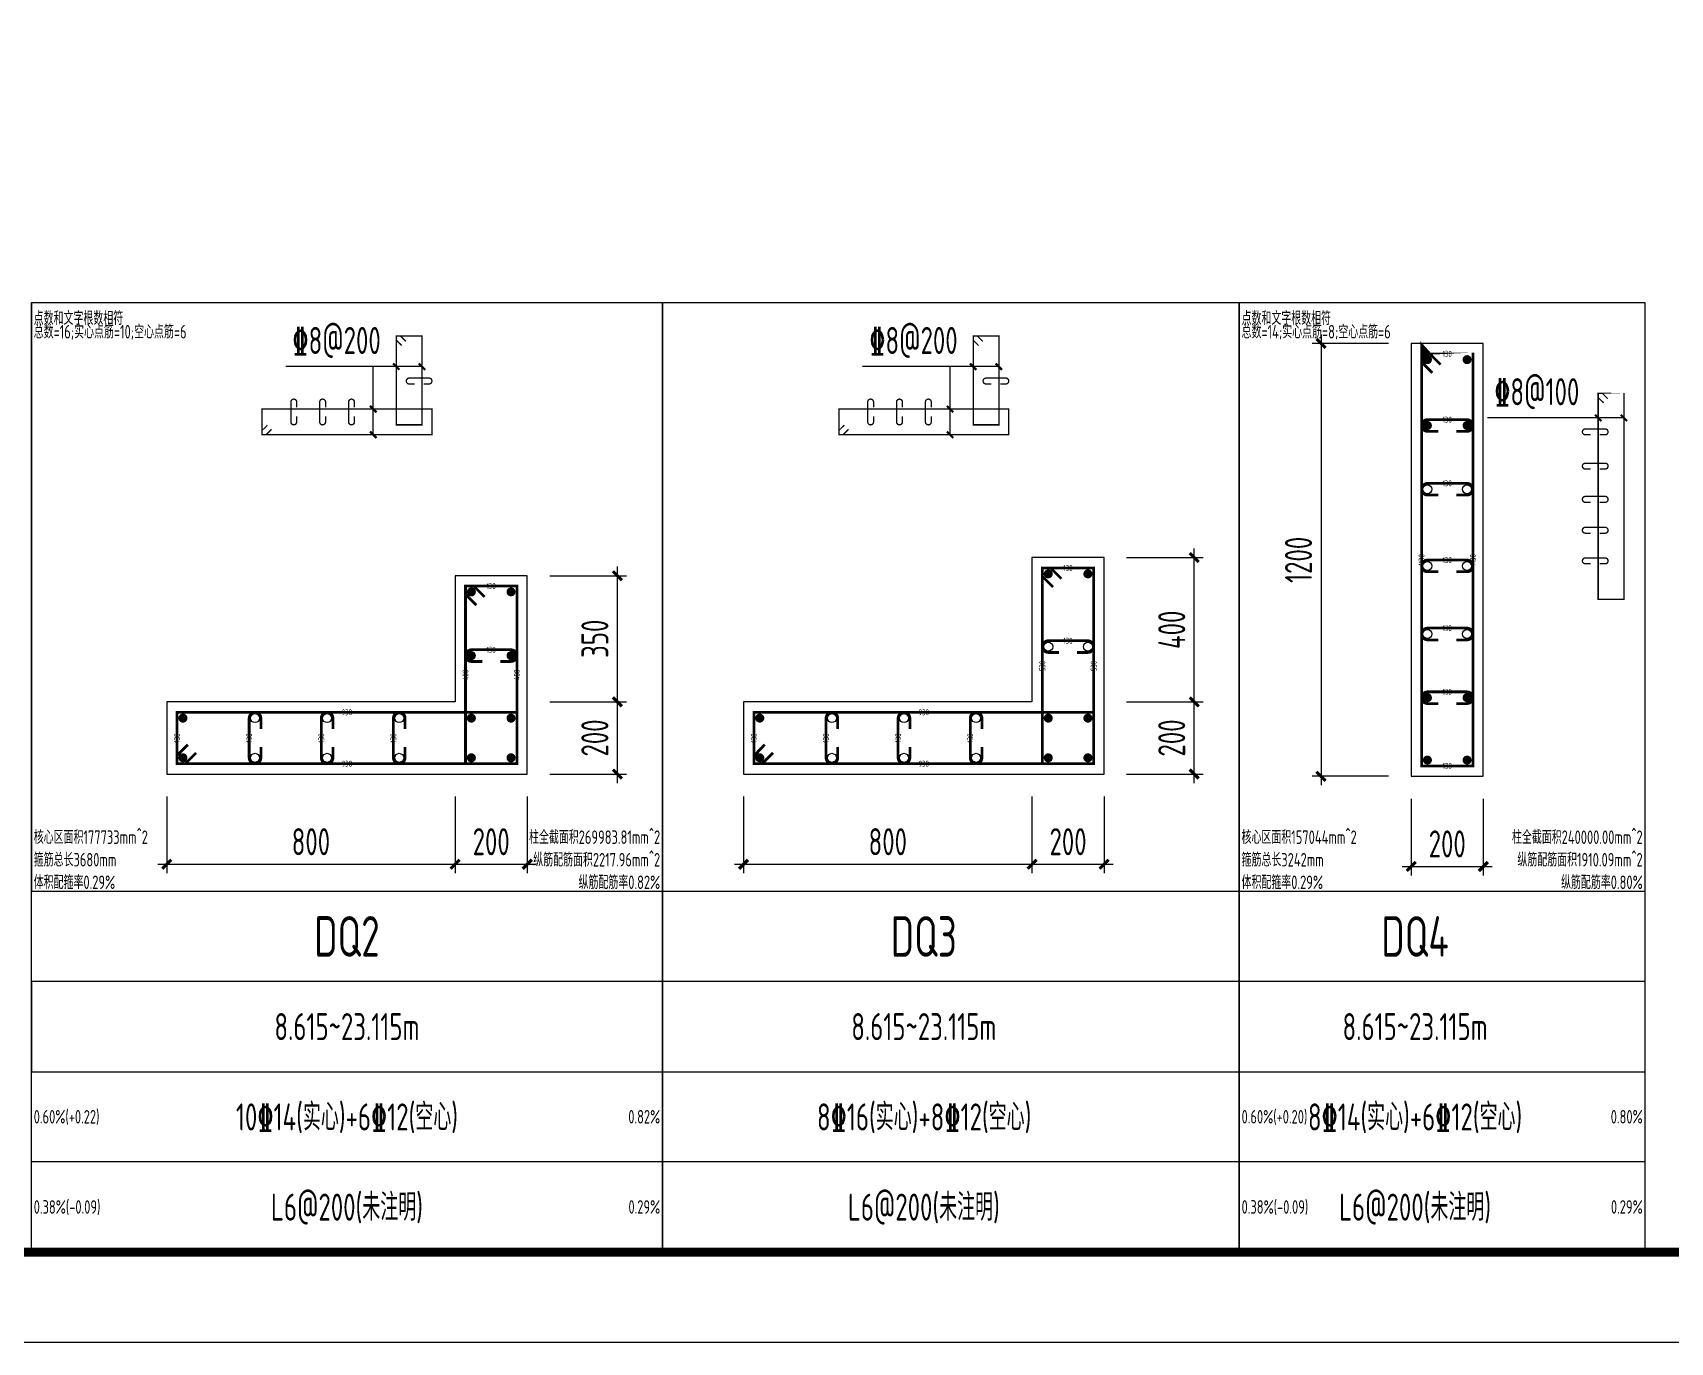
# Model space of a CAD drawing. Extents: x -1712635 to -854203, y -534641 to -21985.
# Drawn here: x -1319855 to -1301688, y -327517 to -312997 of the extents above; entities that cross this region are included whole.
import ezdxf
from ezdxf.enums import TextEntityAlignment as Align

# ---------------------------------------------------------------- set-up
doc = ezdxf.new("R2010")
doc.units = 0
doc.header["$LTSCALE"] = 1000
doc.layers.get('0').update_dxf_attribs({"linetype": 'CONTINUOUS'})
doc.layers.get('Defpoints').update_dxf_attribs({"linetype": 'CONTINUOUS'})
for name, color, linetype in [('-TK', 7, 'CONTINUOUS'), ('COLU_DE_DIM', 3, 'CONTINUOUS'), ('COLU_DE_TH', 7, 'CONTINUOUS'), ('LABEL', 1, 'CONTINUOUS'), ('LINK', 6, 'CONTINUOUS'), ('LINK-INDEX', 6, 'CONTINUOUS'), ('REIN', 6, 'CONTINUOUS'), ('TAB', 7, 'CONTINUOUS'), ('TAB_TEXT', 7, 'CONTINUOUS'), ('TEXT25', 2, 'CONTINUOUS')]:
    doc.layers.add(name, color=color, linetype=linetype)
doc.layers.add('箍筋长度', color=3, linetype='CONTINUOUS', plot=False)
doc.layers.add('配箍校核', color=34, linetype='CONTINUOUS', plot=False)
doc.styles.add('BW_Rein', font='Tssdeng.shx', dxfattribs={"width": 0.7, "bigfont": 'hztxt.shx'})
doc.styles.add('TSSD_DIMENSION', font='Tssdeng.shx', dxfattribs={"width": 0.7, "bigfont": 'tssdchn.shx'})
doc.styles.add('TSSD_REIN', font='tssdeng.shx', dxfattribs={"width": 0.7, "height": 300, "bigfont": 'tssdchn.shx'})
doc.dimstyles.new('TSSD_25_100', dxfattribs={"dimtxt": 300, "dimasz": 100, "dimexe": 100, "dimexo": 250, "dimgap": 100, "dimtad": 1, "dimdec": 0, "dimlfac": 0.25, "dimzin": 0, "dimdsep": 46, "dimtxsty": 'TSSD_DIMENSION', "dimblk": 'ARCHTICK', "dimcen": 0, "dimdle": 100, "dimclrt": 7, "dimadec": 0, "dimazin": 0, "dimtfac": 1, "dimtdec": 0, "dimtix": 1, "dimtmove": 2, "dimatfit": 3, "dimldrblk": 'ARCHTICK', "dimfxl": 0, "dimtolj": 1, "dimtzin": 0, "dimarcsym": 0})

# ---------------------------------------------------------------- blocks, each defined once
blk = doc.blocks.new('_ArchTick')
at = {"color": 0, "const_width": 0.35}
blk.add_lwpolyline([(-0.5, -0.5), (0.5, 0.5)], dxfattribs=at)
blk = doc.blocks.new('*D1921')
at = {"layer": 'COLU_DE_DIM', "color": 0, "lineweight": -2}
for p, q in [((-1318368.790614009, -321466.7170386285), (-1318368.790614009, -322316.7170386285)), ((-1315168.790609885, -321466.7170386285), (-1315168.790609885, -322316.7170386285)), ((-1318468.790614009, -322216.7170386285), (-1315068.790609885, -322216.7170386285))]:
    blk.add_line(p, q, dxfattribs=at)
at = {"layer": 'Defpoints', "color": 0}
for p in [(-1318368.790614009, -321216.7170386285), (-1315168.790609885, -321216.7170386285), (-1315168.790609885, -322216.7170386285)]:
    blk.add_point(p, dxfattribs=at)
at = {"layer": 'COLU_DE_DIM', "color": 0, "lineweight": -2, "xscale": 100, "yscale": 100, "zscale": 100, "rotation": 180}
blk.add_blockref('_ArchTick', (-1318368.790614009, -322216.7170386285), dxfattribs=at)
at = {"layer": 'COLU_DE_DIM', "color": 0, "lineweight": -2, "xscale": 100, "yscale": 100, "zscale": 100}
blk.add_blockref('_ArchTick', (-1315168.790609885, -322216.7170386285), dxfattribs=at)
at = {"layer": 'COLU_DE_DIM', "color": 7, "insert": (-1316768.790611947, -321966.7170386285), "char_height": 300, "attachment_point": 5, "style": 'TSSD_DIMENSION'}
blk.add_mtext('\\A1;800', dxfattribs=at)
blk = doc.blocks.new('*D1922')
at = {"layer": 'COLU_DE_DIM', "color": 0, "lineweight": -2}
for p, q in [((-1315168.790609885, -321466.7170386285), (-1315168.790609885, -322316.7170386285)), ((-1314368.790615247, -321466.7170386285), (-1314368.790615247, -322316.7170386285)), ((-1315268.790609885, -322216.7170386285), (-1314268.790615247, -322216.7170386285))]:
    blk.add_line(p, q, dxfattribs=at)
at = {"layer": 'Defpoints', "color": 0}
for p in [(-1315168.790609885, -321216.7170386285), (-1314368.790615247, -321216.7170386285), (-1314368.790615247, -322216.7170386285)]:
    blk.add_point(p, dxfattribs=at)
at = {"layer": 'COLU_DE_DIM', "color": 0, "lineweight": -2, "xscale": 100, "yscale": 100, "zscale": 100, "rotation": 180}
blk.add_blockref('_ArchTick', (-1315168.790609885, -322216.7170386285), dxfattribs=at)
at = {"layer": 'COLU_DE_DIM', "color": 0, "lineweight": -2, "xscale": 100, "yscale": 100, "zscale": 100}
blk.add_blockref('_ArchTick', (-1314368.790615247, -322216.7170386285), dxfattribs=at)
at = {"layer": 'COLU_DE_DIM', "color": 7, "insert": (-1314768.790612566, -321966.7170386285), "char_height": 300, "attachment_point": 5, "style": 'TSSD_DIMENSION'}
blk.add_mtext('\\A1;200', dxfattribs=at)
blk = doc.blocks.new('*D1923')
at = {"layer": 'COLU_DE_DIM', "color": 0, "lineweight": -2}
for p, q in [((-1314118.790615247, -320416.7170386285), (-1313268.790615247, -320416.7170386285)), ((-1313368.790615247, -321316.7170386285), (-1313368.790615247, -320316.7170386285)), ((-1314118.790615247, -321216.7170386285), (-1313268.790615247, -321216.7170386285))]:
    blk.add_line(p, q, dxfattribs=at)
at = {"layer": 'Defpoints', "color": 0}
for p in [(-1314368.790615247, -320416.7170386285), (-1313368.790615247, -320416.7170386285), (-1314368.790615247, -321216.7170386285)]:
    blk.add_point(p, dxfattribs=at)
at = {"layer": 'COLU_DE_DIM', "color": 0, "lineweight": -2, "xscale": 100, "yscale": 100, "zscale": 100}
for p, rotation in [((-1313368.790615247, -320416.7170386285), 90), ((-1313368.790615247, -321216.7170386285), 270)]:
    blk.add_blockref('_ArchTick', p, dxfattribs=dict(at, rotation=rotation))
at = {"layer": 'COLU_DE_DIM', "color": 7, "insert": (-1313618.790615247, -320816.7170386288), "char_height": 300, "attachment_point": 5, "rotation": 90, "style": 'TSSD_DIMENSION'}
blk.add_mtext('\\A1;200', dxfattribs=at)
blk = doc.blocks.new('*D1924')
at = {"layer": 'COLU_DE_DIM', "color": 0, "lineweight": -2}
for p, q in [((-1313368.790615247, -320516.7170386285), (-1313368.790615247, -318917.0408222418)), ((-1314118.790615247, -319017.0408222418), (-1313268.790615247, -319017.0408222418)), ((-1314118.790615247, -320416.7170386285), (-1313268.790615247, -320416.7170386285))]:
    blk.add_line(p, q, dxfattribs=at)
at = {"layer": 'Defpoints', "color": 0}
for p in [(-1314368.790615247, -319017.0408222418), (-1313368.790615247, -319017.0408222418), (-1314368.790615247, -320416.7170386285)]:
    blk.add_point(p, dxfattribs=at)
at = {"layer": 'COLU_DE_DIM', "color": 0, "lineweight": -2, "xscale": 100, "yscale": 100, "zscale": 100}
for p, rotation in [((-1313368.790615247, -319017.0408222418), 90), ((-1313368.790615247, -320416.7170386285), 270)]:
    blk.add_blockref('_ArchTick', p, dxfattribs=dict(at, rotation=rotation))
at = {"layer": 'COLU_DE_DIM', "color": 7, "insert": (-1313618.790615247, -319716.8789304354), "char_height": 300, "attachment_point": 5, "rotation": 90, "style": 'TSSD_DIMENSION'}
blk.add_mtext('\\A1;350', dxfattribs=at)
blk = doc.blocks.new('A1')
blk.add_lwpolyline([(0, 59400), (0, 0), (84100, 0), (84100, 59400)], close=True)
at = {"const_width": 100}
blk.add_lwpolyline([(2500, 58400), (2500, 1000), (83100, 1000), (83100, 58400)], close=True, dxfattribs=at)
blk = doc.blocks.new('*D2548')
at = {"layer": 'COLU_DE_DIM', "color": 0, "lineweight": -2}
for p, q in [((-1304812.163746356, -316441.5072665141), (-1305662.163746356, -316441.5072665141)), ((-1305562.163746356, -316341.5072665141), (-1305562.163746356, -321341.5072665262)), ((-1304812.163746356, -321241.5072665262), (-1305662.163746356, -321241.5072665262))]:
    blk.add_line(p, q, dxfattribs=at)
at = {"layer": 'Defpoints', "color": 0}
for p in [(-1304562.163746356, -316441.5072665141), (-1305562.163746356, -321241.5072665262), (-1304562.163746356, -321241.5072665262)]:
    blk.add_point(p, dxfattribs=at)
at = {"layer": 'COLU_DE_DIM', "color": 0, "lineweight": -2, "xscale": 100, "yscale": 100, "zscale": 100}
for p, rotation in [((-1305562.163746356, -316441.5072665141), 90), ((-1305562.163746356, -321241.5072665262), 270)]:
    blk.add_blockref('_ArchTick', p, dxfattribs=dict(at, rotation=rotation))
at = {"layer": 'COLU_DE_DIM', "color": 7, "insert": (-1305812.163746356, -318841.5072665203), "char_height": 300, "attachment_point": 5, "rotation": 90, "style": 'TSSD_DIMENSION'}
blk.add_mtext('\\A1;1200', dxfattribs=at)
blk = doc.blocks.new('*D2549')
at = {"layer": 'COLU_DE_DIM', "color": 0, "lineweight": -2}
for p, q in [((-1304562.163746356, -321491.5072665262), (-1304562.163746356, -322341.5072665262)), ((-1303762.163746331, -321491.5072665262), (-1303762.163746331, -322341.5072665262)), ((-1304662.163746356, -322241.5072665262), (-1303662.163746331, -322241.5072665262))]:
    blk.add_line(p, q, dxfattribs=at)
at = {"layer": 'Defpoints', "color": 0}
for p in [(-1304562.163746356, -321241.5072665262), (-1303762.163746331, -321241.5072665262), (-1303762.163746331, -322241.5072665262)]:
    blk.add_point(p, dxfattribs=at)
at = {"layer": 'COLU_DE_DIM', "color": 0, "lineweight": -2, "xscale": 100, "yscale": 100, "zscale": 100, "rotation": 180}
blk.add_blockref('_ArchTick', (-1304562.163746356, -322241.5072665262), dxfattribs=at)
at = {"layer": 'COLU_DE_DIM', "color": 0, "lineweight": -2, "xscale": 100, "yscale": 100, "zscale": 100}
blk.add_blockref('_ArchTick', (-1303762.163746331, -322241.5072665262), dxfattribs=at)
at = {"layer": 'COLU_DE_DIM', "color": 7, "insert": (-1304162.163746344, -321991.5072665262), "char_height": 300, "attachment_point": 5, "style": 'TSSD_DIMENSION'}
blk.add_mtext('\\A1;200', dxfattribs=at)
blk = doc.blocks.new('*D2574')
at = {"layer": 'COLU_DE_DIM', "color": 0, "lineweight": -2}
for p, q in [((-1311968.919786247, -321466.7170386285), (-1311968.919786247, -322316.7170386285)), ((-1308768.919782124, -321466.7170386285), (-1308768.919782124, -322316.7170386285)), ((-1312068.919786247, -322216.7170386285), (-1308668.919782124, -322216.7170386285))]:
    blk.add_line(p, q, dxfattribs=at)
at = {"layer": 'Defpoints', "color": 0}
for p in [(-1311968.919786247, -321216.7170386285), (-1308768.919782124, -321216.7170386285), (-1308768.919782124, -322216.7170386285)]:
    blk.add_point(p, dxfattribs=at)
at = {"layer": 'COLU_DE_DIM', "color": 0, "lineweight": -2, "xscale": 100, "yscale": 100, "zscale": 100, "rotation": 180}
blk.add_blockref('_ArchTick', (-1311968.919786247, -322216.7170386285), dxfattribs=at)
at = {"layer": 'COLU_DE_DIM', "color": 0, "lineweight": -2, "xscale": 100, "yscale": 100, "zscale": 100}
blk.add_blockref('_ArchTick', (-1308768.919782124, -322216.7170386285), dxfattribs=at)
at = {"layer": 'COLU_DE_DIM', "color": 7, "insert": (-1310368.919784185, -321966.7170386285), "char_height": 300, "attachment_point": 5, "style": 'TSSD_DIMENSION'}
blk.add_mtext('\\A1;800', dxfattribs=at)
blk = doc.blocks.new('*D2575')
at = {"layer": 'COLU_DE_DIM', "color": 0, "lineweight": -2}
for p, q in [((-1308768.919782124, -321466.7170386285), (-1308768.919782124, -322316.7170386285)), ((-1307968.919787485, -321466.7170386285), (-1307968.919787485, -322316.7170386285)), ((-1308868.919782124, -322216.7170386285), (-1307868.919787485, -322216.7170386285))]:
    blk.add_line(p, q, dxfattribs=at)
at = {"layer": 'Defpoints', "color": 0}
for p in [(-1308768.919782124, -321216.7170386285), (-1307968.919787485, -321216.7170386285), (-1307968.919787485, -322216.7170386285)]:
    blk.add_point(p, dxfattribs=at)
at = {"layer": 'COLU_DE_DIM', "color": 0, "lineweight": -2, "xscale": 100, "yscale": 100, "zscale": 100, "rotation": 180}
blk.add_blockref('_ArchTick', (-1308768.919782124, -322216.7170386285), dxfattribs=at)
at = {"layer": 'COLU_DE_DIM', "color": 0, "lineweight": -2, "xscale": 100, "yscale": 100, "zscale": 100}
blk.add_blockref('_ArchTick', (-1307968.919787485, -322216.7170386285), dxfattribs=at)
at = {"layer": 'COLU_DE_DIM', "color": 7, "insert": (-1308368.919784804, -321966.7170386285), "char_height": 300, "attachment_point": 5, "style": 'TSSD_DIMENSION'}
blk.add_mtext('\\A1;200', dxfattribs=at)
blk = doc.blocks.new('*D2576')
at = {"layer": 'COLU_DE_DIM', "color": 0, "lineweight": -2}
for p, q in [((-1307718.919787485, -320416.7170386285), (-1306868.919787485, -320416.7170386285)), ((-1306968.919787485, -321316.7170386285), (-1306968.919787485, -320316.7170386285)), ((-1307718.919787485, -321216.7170386285), (-1306868.919787485, -321216.7170386285))]:
    blk.add_line(p, q, dxfattribs=at)
at = {"layer": 'Defpoints', "color": 0}
for p in [(-1307968.919787485, -320416.7170386285), (-1306968.919787485, -320416.7170386285), (-1307968.919787485, -321216.7170386285)]:
    blk.add_point(p, dxfattribs=at)
at = {"layer": 'COLU_DE_DIM', "color": 0, "lineweight": -2, "xscale": 100, "yscale": 100, "zscale": 100}
for p, rotation in [((-1306968.919787485, -320416.7170386285), 90), ((-1306968.919787485, -321216.7170386285), 270)]:
    blk.add_blockref('_ArchTick', p, dxfattribs=dict(at, rotation=rotation))
at = {"layer": 'COLU_DE_DIM', "color": 7, "insert": (-1307218.919787485, -320816.7170386288), "char_height": 300, "attachment_point": 5, "rotation": 90, "style": 'TSSD_DIMENSION'}
blk.add_mtext('\\A1;200', dxfattribs=at)
blk = doc.blocks.new('*D2577')
at = {"layer": 'COLU_DE_DIM', "color": 0, "lineweight": -2}
for p, q in [((-1307718.919787485, -318817.0408222418), (-1306868.919787485, -318817.0408222418)), ((-1306968.919787485, -320516.7170386285), (-1306968.919787485, -318717.0408222418)), ((-1307718.919787485, -320416.7170386285), (-1306868.919787485, -320416.7170386285))]:
    blk.add_line(p, q, dxfattribs=at)
at = {"layer": 'Defpoints', "color": 0}
for p in [(-1307968.919787485, -318817.0408222418), (-1306968.919787485, -318817.0408222418), (-1307968.919787485, -320416.7170386285)]:
    blk.add_point(p, dxfattribs=at)
at = {"layer": 'COLU_DE_DIM', "color": 0, "lineweight": -2, "xscale": 100, "yscale": 100, "zscale": 100}
for p, rotation in [((-1306968.919787485, -318817.0408222418), 90), ((-1306968.919787485, -320416.7170386285), 270)]:
    blk.add_blockref('_ArchTick', p, dxfattribs=dict(at, rotation=rotation))
at = {"layer": 'COLU_DE_DIM', "color": 7, "insert": (-1307218.919787485, -319616.8789304354), "char_height": 300, "attachment_point": 5, "rotation": 90, "style": 'TSSD_DIMENSION'}
blk.add_mtext('\\A1;400', dxfattribs=at)

msp = doc.modelspace()

# ---------------------------------------------------------------- linework, layer by layer
at = {"layer": 'COLU_DE_TH'}
for points in [[(-1303762.163746331, -316441.5072665141), (-1304562.163746356, -316441.5072664647), (-1304562.163746347, -321241.5072665262), (-1303762.163746347, -321241.5072665262), (-1303762.163746331, -316441.5072665141)], [(-1307968.919787485, -321216.7170386285), (-1307968.919782949, -318817.0408222418), (-1308768.919782124, -318817.040820592), (-1308768.919785011, -320416.7170386285), (-1311968.919786247, -320416.7170386285), (-1311968.919786247, -321216.7170386285), (-1307968.919787485, -321216.7170386285)], [(-1314368.790615247, -321216.7170386285), (-1314368.79061071, -319017.0408222418), (-1315168.790609885, -319017.040820592), (-1315168.790612772, -320416.7170386285), (-1318368.790614009, -320416.7170386285), (-1318368.790614009, -321216.7170386285), (-1314368.790615247, -321216.7170386285)]]:
    msp.add_lwpolyline(points, close=True, dxfattribs=at)
at = {"layer": 'LABEL'}
for p, q in [((-1315536.290611902, -316698.9943735626), (-1317048.790611902, -316698.9943735648)), ((-1309136.419784141, -316698.9943735626), (-1310648.91978414, -316698.9943735648)), ((-1302202.859925537, -317267.383191728), (-1303715.359925536, -317267.3831917302))]:
    msp.add_line(p, q, dxfattribs=at)
for points in [[(-1316077.29353887, -317454.4343507049), (-1316077.293538871, -316698.9943735638)], [(-1309677.422711108, -317454.4343507049), (-1309677.422711109, -316698.9943735638)]]:
    msp.add_lwpolyline(points, dxfattribs=at)
at = {"layer": 'LABEL', "const_width": 25}
for points in [[(-1315785.924098902, -316734.3507367265), (-1315856.674098902, -316663.6397992265)], [(-1315500.924098902, -316734.3507367265), (-1315571.674098902, -316663.6397992265)], [(-1309386.05327114, -316734.3507367265), (-1309456.80327114, -316663.6397992265)], [(-1309101.05327114, -316734.3507367265), (-1309171.80327114, -316663.6397992265)], [(-1316041.91853887, -317204.7898194552), (-1316112.66853887, -317134.0788819552)], [(-1309642.047711108, -317204.7898194552), (-1309712.797711108, -317134.0788819552)], [(-1302452.493412536, -317302.7395548919), (-1302523.243412536, -317232.0286173919)], [(-1302167.493412536, -317302.7395548919), (-1302238.243412536, -317232.0286173919)], [(-1316041.91853887, -317489.7898194549), (-1316112.66853887, -317419.0788819549)], [(-1309642.047711108, -317489.7898194549), (-1309712.797711108, -317419.0788819549)]]:
    msp.add_lwpolyline(points, dxfattribs=at)
at = {"layer": 'LINK', "const_width": 30}
for points in [[(-1304327.163746383, -316768.4311479777), (-1304447.163746365, -316648.4311479603), (-1304447.163746358, -316556.5072664474), (-1303877.163746325, -316556.5072664825), (-1303877.163746339, -321126.5072665291), (-1304447.163746353, -321126.5072665292), (-1304447.163746358, -316556.5072664474), (-1304355.239864836, -316556.5072664577), (-1304235.239864854, -316676.5072664751)], [(-1308533.919782794, -319143.9647026194), (-1308653.919782551, -319023.9647023766), (-1308653.919782361, -318932.0408208285), (-1308083.919783186, -318932.0408220015), (-1308083.919787248, -321101.7170386319), (-1308653.919786424, -321101.7170386319), (-1308653.919782361, -318932.0408208285), (-1308561.995900821, -318932.0408210186), (-1308441.995901064, -319052.0408212614)], [(-1314933.790610555, -319343.9647026194), (-1315053.790610312, -319223.9647023766), (-1315053.790610123, -319132.0408208285), (-1314483.790610948, -319132.0408220015), (-1314483.79061501, -321101.7170386319), (-1315053.790614186, -321101.7170386319), (-1315053.790610123, -319132.0408208285), (-1314961.866728583, -319132.0408210186), (-1314841.866728825, -319252.0408212614)], [(-1318041.86673244, -320981.7170386403), (-1318161.866732452, -321101.7170386288), (-1318253.790614004, -321101.7170386289), (-1318253.790614004, -320531.7170386285), (-1314483.790613831, -320531.7170386285), (-1314483.790615007, -321101.7170386291), (-1318253.790614004, -321101.7170386289), (-1318253.790614004, -321009.7931570589), (-1318133.790613992, -320889.7931570705)], [(-1311641.995904678, -320981.7170386403), (-1311761.99590469, -321101.7170386288), (-1311853.919786243, -321101.7170386289), (-1311853.919786243, -320531.7170386285), (-1308083.91978607, -320531.7170386285), (-1308083.919787245, -321101.7170386291), (-1311853.919786243, -321101.7170386289), (-1311853.919786242, -321009.7931570589), (-1311733.919786231, -320889.7931570705)]]:
    msp.add_lwpolyline(points, dxfattribs=at)
for points in [[(-1304062.163746334, -317417.1466868534), (-1303942.163746334, -317417.1466868534, 1), (-1303942.163746334, -317287.1466868534), (-1304382.163746345, -317287.1466868534, 1), (-1304382.163746345, -317417.1466868534), (-1304262.163746345, -317417.1466868534)], [(-1304062.163746336, -318123.4799166508), (-1303942.163746336, -318123.4799166508, 1), (-1303942.163746336, -317993.4799166508), (-1304382.163746347, -317993.4799166508, 1), (-1304382.163746347, -318123.4799166508), (-1304262.163746347, -318123.4799166508)], [(-1304062.163746339, -318974.0009635629), (-1303942.163746339, -318974.0009635629, 1), (-1303942.163746339, -318844.0009635629), (-1304382.16374635, -318844.0009635629, 1), (-1304382.16374635, -318974.0009635629), (-1304262.16374635, -318974.0009635629)], [(-1308268.919786206, -319868.6584587095), (-1308148.919786206, -319868.6584587095, 1), (-1308148.919786206, -319738.6584587095), (-1308588.919785382, -319738.6584587095, 1), (-1308588.919785382, -319868.6584587095), (-1308468.919785382, -319868.6584587095)], [(-1304062.163746339, -319728.68775363), (-1303942.163746339, -319728.68775363, 1), (-1303942.163746339, -319598.68775363), (-1304382.16374635, -319598.68775363, 1), (-1304382.16374635, -319728.68775363), (-1304262.16374635, -319728.68775363)], [(-1314668.790613968, -319968.6584587095), (-1314548.790613968, -319968.6584587095, 1), (-1314548.790613968, -319838.6584587095), (-1314988.790613143, -319838.6584587095, 1), (-1314988.790613143, -319968.6584587095), (-1314868.790613143, -319968.6584587095)], [(-1304062.163746341, -320435.0209834274), (-1303942.163746341, -320435.0209834274, 1), (-1303942.163746341, -320305.0209834274), (-1304382.163746352, -320305.0209834274, 1), (-1304382.163746352, -320435.0209834274), (-1304262.163746352, -320435.0209834274)], [(-1317323.791724423, -320716.7169806573), (-1317323.791724423, -320596.7169806573, 1), (-1317453.791724423, -320596.7169806573), (-1317453.791693558, -321036.7169808345, 1), (-1317323.791693558, -321036.7169808345), (-1317323.791693558, -320916.7169808345)], [(-1316523.792847465, -320716.7170078403), (-1316523.792847465, -320596.7170078403, 1), (-1316653.792847465, -320596.7170078403), (-1316653.792832032, -321036.7170095957, 1), (-1316523.792832032, -321036.7170095957), (-1316523.792832032, -320916.7170095957)], [(-1315723.793970506, -320716.7170350234), (-1315723.793970506, -320596.7170350234, 1), (-1315853.793970506, -320596.7170350234), (-1315853.793970506, -321036.7170383569, 1), (-1315723.793970506, -321036.7170383569), (-1315723.793970506, -320916.7170383569)], [(-1310923.920896662, -320716.7169806573), (-1310923.920896662, -320596.7169806573, 1), (-1311053.920896662, -320596.7169806573), (-1311053.920865796, -321036.7169808345, 1), (-1310923.920865796, -321036.7169808345), (-1310923.920865796, -320916.7169808345)], [(-1310123.922019703, -320716.7170078403), (-1310123.922019703, -320596.7170078403, 1), (-1310253.922019703, -320596.7170078403), (-1310253.92200427, -321036.7170095957, 1), (-1310123.92200427, -321036.7170095957), (-1310123.92200427, -320916.7170095957)], [(-1309323.923142745, -320716.7170350234), (-1309323.923142745, -320596.7170350234, 1), (-1309453.923142745, -320596.7170350234), (-1309453.923142745, -321036.7170383569, 1), (-1309323.923142745, -321036.7170383569), (-1309323.923142745, -320916.7170383569)]]:
    msp.add_lwpolyline(points, format="xyb", dxfattribs=at)
at = {"layer": 'LINK-INDEX', "const_width": 15.00000095367432}
for points in [[(-1315761.290611209, -316465.5581824741), (-1315821.29061113, -316405.5581823947), (-1315821.290611036, -316359.5962415721), (-1315536.290611447, -316359.5962421586), (-1315536.290613478, -317344.4343504795), (-1315821.290613067, -317344.4343504796), (-1315821.290611036, -316359.5962415721), (-1315775.32867028, -316359.5962416661), (-1315715.328670359, -316419.5962417455)], [(-1309361.419783448, -316465.5581824741), (-1309421.419783369, -316405.5581823947), (-1309421.419783274, -316359.5962415721), (-1309136.419783685, -316359.5962421586), (-1309136.419785716, -317344.4343504795), (-1309421.419785306, -317344.4343504796), (-1309421.419783274, -316359.5962415721), (-1309375.457842518, -316359.5962416661), (-1309315.457842598, -316419.5962417455)], [(-1302427.859925619, -317100.6045499007), (-1302487.859925554, -317040.604549836), (-1302487.859925544, -316994.6426088177), (-1302202.859925536, -316994.6426088353), (-1302202.859925543, -319279.6426088814), (-1302487.859925542, -319279.6426088814), (-1302487.859925544, -316994.6426088177), (-1302441.897984473, -316994.6426088543), (-1302381.897984538, -317054.642608919)], [(-1317205.328672388, -317394.4343507321), (-1317265.328672415, -317454.4343507049), (-1317311.290613187, -317454.4343507048), (-1317311.290613187, -317169.4343507041), (-1315426.290613098, -317169.4343507041), (-1315426.290613686, -317454.4343507049), (-1317311.290613187, -317454.4343507048), (-1317311.290613186, -317408.4724098925), (-1317251.290613159, -317348.4724099197)], [(-1310805.457844627, -317394.4343507321), (-1310865.457844654, -317454.4343507049), (-1310911.419785425, -317454.4343507048), (-1310911.419785425, -317169.4343507041), (-1309026.419785336, -317169.4343507041), (-1309026.419785924, -317454.4343507049), (-1310911.419785425, -317454.4343507048), (-1310911.419785424, -317408.4724098925), (-1310851.419785397, -317348.4724099197)]]:
    msp.add_lwpolyline(points, dxfattribs=at)
for points in [[(-1315518.790613164, -316891.1549812444), (-1315458.790613164, -316891.1549812444, 1), (-1315458.790613164, -316826.1549812444), (-1315678.790612752, -316826.1549812444, 1), (-1315678.790612752, -316891.1549812444), (-1315618.790612752, -316891.1549812444)], [(-1309118.919785402, -316891.1549812444), (-1309058.919785402, -316891.1549812444, 1), (-1309058.919785402, -316826.1549812444), (-1309278.91978499, -316826.1549812444, 1), (-1309278.91978499, -316891.1549812444), (-1309218.91978499, -316891.1549812444)], [(-1316926.290613096, -317151.9343507042), (-1316926.290613096, -317091.9343507042, 1), (-1316991.290613096, -317091.9343507042), (-1316991.290613096, -317311.9343507042, 1), (-1316926.290613096, -317311.9343507042), (-1316926.290613096, -317251.9343507042)], [(-1316606.29061301, -317151.9343504842), (-1316606.29061301, -317091.9343504842, 1), (-1316671.29061301, -317091.9343504842), (-1316671.290613161, -317311.9343504843, 1), (-1316606.290613161, -317311.9343504843), (-1316606.290613161, -317251.9343504843)], [(-1316286.290612924, -317151.9343502641), (-1316286.290612924, -317091.9343502641, 1), (-1316351.290612924, -317091.9343502641), (-1316351.290613227, -317311.9343502643, 1), (-1316286.290613227, -317311.9343502643), (-1316286.290613227, -317251.9343502643)], [(-1310526.419785335, -317151.9343507042), (-1310526.419785335, -317091.9343507042, 1), (-1310591.419785335, -317091.9343507042), (-1310591.419785335, -317311.9343507042, 1), (-1310526.419785335, -317311.9343507042), (-1310526.419785335, -317251.9343507042)], [(-1310206.419785249, -317151.9343504842), (-1310206.419785249, -317091.9343504842, 1), (-1310271.419785249, -317091.9343504842), (-1310271.4197854, -317311.9343504843, 1), (-1310206.4197854, -317311.9343504843), (-1310206.4197854, -317251.9343504843)], [(-1309886.419785162, -317151.9343502641), (-1309886.419785162, -317091.9343502641, 1), (-1309951.419785162, -317091.9343502641), (-1309951.419785465, -317311.9343502643, 1), (-1309886.419785465, -317311.9343502643), (-1309886.419785465, -317251.9343502643)], [(-1302470.359925525, -317454.7109487208), (-1302410.359925525, -317454.7109487208, 1), (-1302410.359925525, -317389.7109487208), (-1302630.359925531, -317389.7109487208, 1), (-1302630.359925531, -317454.7109487208), (-1302570.359925531, -317454.7109487208)], [(-1302470.359925525, -317834.8509980852), (-1302410.359925525, -317834.8509980852, 1), (-1302410.359925525, -317769.8509980852), (-1302630.359925531, -317769.8509980852, 1), (-1302630.359925531, -317834.8509980852), (-1302570.359925531, -317834.8509980852)], [(-1302470.359925525, -318203.3820589955), (-1302410.359925525, -318203.3820589955, 1), (-1302410.359925525, -318138.3820589955), (-1302630.359925531, -318138.3820589955, 1), (-1302630.359925531, -318203.3820589955), (-1302570.359925531, -318203.3820589955)], [(-1302470.359925525, -318545.7991296139), (-1302410.359925525, -318545.7991296139, 1), (-1302410.359925525, -318480.7991296139), (-1302630.359925531, -318480.7991296139, 1), (-1302630.359925531, -318545.7991296139), (-1302570.359925531, -318545.7991296139)], [(-1302470.359925525, -318885.3130625861), (-1302410.359925525, -318885.3130625861, 1), (-1302410.359925525, -318820.3130625861), (-1302630.359925531, -318820.3130625861, 1), (-1302630.359925531, -318885.3130625861), (-1302570.359925531, -318885.3130625861)]]:
    msp.add_lwpolyline(points, format="xyb", dxfattribs=at)
at = {"layer": 'REIN', "const_width": 50}
for points in [[(-1304382.163746355, -316596.5072664652, 1), (-1304382.163746355, -316646.5072664652, 1), (-1304382.163746355, -316596.5072664652)], [(-1303942.163746326, -316596.5072664922, 1), (-1303942.163746326, -316646.5072664922, 1), (-1303942.163746326, -316596.5072664922)], [(-1304382.163746363, -317327.1466868264, 1), (-1304382.163746363, -317377.1466868264, 1), (-1304382.163746363, -317327.1466868264)], [(-1303942.163746334, -317327.1466868534, 1), (-1303942.163746334, -317377.1466868534, 1), (-1303942.163746334, -317327.1466868534)], [(-1308613.919782496, -318997.0408209646, 1), (-1308563.919782496, -318997.0408209646, 1), (-1308613.919782496, -318997.0408209646)], [(-1308173.91978332, -318997.0408218701, 1), (-1308123.91978332, -318997.0408218701, 1), (-1308173.91978332, -318997.0408218701)], [(-1315013.790610257, -319197.0408209646, 1), (-1314963.790610257, -319197.0408209646, 1), (-1315013.790610257, -319197.0408209646)], [(-1314573.790611082, -319197.0408218701, 1), (-1314523.790611082, -319197.0408218701, 1), (-1314573.790611082, -319197.0408218701)], [(-1315013.790613143, -319903.658457804, 1), (-1314963.790613143, -319903.658457804, 1), (-1315013.790613143, -319903.658457804)], [(-1314573.790613968, -319903.6584587095, 1), (-1314523.790613968, -319903.6584587095, 1), (-1314573.790613968, -319903.6584587095)], [(-1304382.163746352, -320345.0209834274, 1), (-1304382.163746352, -320395.0209834274, 1), (-1304382.163746352, -320345.0209834274)], [(-1303942.163746341, -320345.0209834274, 1), (-1303942.163746341, -320395.0209834274, 1), (-1303942.163746341, -320345.0209834274)], [(-1318213.790614006, -320596.7170386286, 1), (-1318163.790614006, -320596.7170386286, 1), (-1318213.790614006, -320596.7170386286)], [(-1315013.790613143, -320596.7170386284, 1), (-1314963.790613143, -320596.7170386284, 1), (-1315013.790613143, -320596.7170386284)], [(-1314573.790613968, -320596.7170386284, 1), (-1314523.790613968, -320596.7170386284, 1), (-1314573.790613968, -320596.7170386284)], [(-1311813.919786244, -320596.7170386286, 1), (-1311763.919786244, -320596.7170386286, 1), (-1311813.919786244, -320596.7170386286)], [(-1308613.919785382, -320596.7170386284, 1), (-1308563.919785382, -320596.7170386284, 1), (-1308613.919785382, -320596.7170386284)], [(-1308173.919786206, -320596.7170386284, 1), (-1308123.919786206, -320596.7170386284, 1), (-1308173.919786206, -320596.7170386284)], [(-1318213.790614006, -321036.7170386286, 1), (-1318163.790614006, -321036.7170386286, 1), (-1318213.790614006, -321036.7170386286)], [(-1315013.790614051, -321036.7170386288, 1), (-1314963.790614051, -321036.7170386288, 1), (-1315013.790614051, -321036.7170386288)], [(-1314573.790614875, -321036.7170386296, 1), (-1314523.790614875, -321036.7170386296, 1), (-1314573.790614875, -321036.7170386296)], [(-1311813.919786244, -321036.7170386286, 1), (-1311763.919786244, -321036.7170386286, 1), (-1311813.919786244, -321036.7170386286)], [(-1308613.91978629, -321036.7170386288, 1), (-1308563.91978629, -321036.7170386288, 1), (-1308613.91978629, -321036.7170386288)], [(-1308173.919787114, -321036.7170386296, 1), (-1308123.919787114, -321036.7170386296, 1), (-1308173.919787114, -321036.7170386296)], [(-1304382.16374635, -321036.5072665448, 1), (-1304382.16374635, -321086.5072665448, 1), (-1304382.16374635, -321036.5072665448)], [(-1303942.163746339, -321036.5072665448, 1), (-1303942.163746339, -321086.5072665448, 1), (-1303942.163746339, -321036.5072665448)]]:
    msp.add_lwpolyline(points, format="xyb", close=True, dxfattribs=at)
at = {"layer": 'REIN'}
for centre in [(-1304382.163691986, -318058.4799166294), (-1303942.163691984, -318058.4799166287), (-1304382.16369199, -318909.0009635416), (-1303942.163691989, -318909.000963539), (-1304382.16369199, -319663.6877536086), (-1303942.163691989, -319663.6877536061), (-1308588.919785382, -319803.6584587095), (-1308148.919786206, -319803.6584587095), (-1317388.791724423, -320596.7169806573), (-1316588.792847465, -320596.7170078403), (-1315788.793970506, -320596.7170350234), (-1310988.920896662, -320596.7169806573), (-1310188.922019703, -320596.7170078403), (-1309388.923142745, -320596.7170350234), (-1317388.791693558, -321036.7169808345), (-1316588.792832032, -321036.7170095957), (-1315788.793970506, -321036.7170383569), (-1310988.920865796, -321036.7169808345), (-1310188.92200427, -321036.7170095957), (-1309388.923142745, -321036.7170383569)]:
    msp.add_circle(centre, 50, dxfattribs=at)
at = {"layer": 'TAB'}
for points in [[(-1319868.790614009, -315987.167251482), (-1312868.79061071, -315987.167251482), (-1312868.79061071, -326516.7170386285), (-1319868.790614009, -326516.7170386285), (-1319868.790614009, -315987.167251482), (-1319868.790614009, -322516.7170386285), (-1312868.79061071, -322516.7170386285), (-1312868.79061071, -323516.7170386285), (-1319868.790614009, -323516.7170386285), (-1319868.790614009, -324516.7170386285), (-1312868.79061071, -324516.7170386285), (-1312868.79061071, -325516.7170386285), (-1319868.790614009, -325516.7170386285)], [(-1312868.79061071, -315987.167251482), (-1306468.919782949, -315987.167251482), (-1306468.919782949, -326516.7170386285), (-1312868.79061071, -326516.7170386285), (-1312868.79061071, -315987.167251482), (-1312868.79061071, -322516.7170386285), (-1306468.919782949, -322516.7170386285), (-1306468.919782949, -323516.7170386285), (-1312868.79061071, -323516.7170386285), (-1312868.79061071, -324516.7170386285), (-1306468.919782949, -324516.7170386285), (-1306468.919782949, -325516.7170386285), (-1313468.919786247, -325516.7170386285)], [(-1306468.919782949, -315987.1672514816), (-1301968.919782887, -315987.1672514816), (-1301968.919782887, -326516.7170386281), (-1306468.919782949, -326516.7170386281), (-1306468.919782949, -315987.1672514816), (-1306468.919782949, -322516.7170386281), (-1301968.919782887, -322516.7170386281), (-1301968.919782887, -323516.7170386281), (-1306468.919782949, -323516.7170386281), (-1306468.919782949, -324516.7170386281), (-1301968.919782887, -324516.7170386281), (-1301968.919782887, -325516.7170386281), (-1306468.919782949, -325516.7170386281)]]:
    msp.add_lwpolyline(points, dxfattribs=at)

# ---------------------------------------------------------------- block references
at = {"layer": '-TK'}
msp.add_blockref('A1', (-1375868.904238457, -327516.7170386281), dxfattribs=at)

# ---------------------------------------------------------------- texts
at = {"layer": 'TAB_TEXT', "style": 'TSSD_REIN', "width": 0.7}
for s, height, p in [('DQ2', 450, (-1316368.79061236, -323016.7170386285)), ('DQ3', 450, (-1309968.919784598, -323016.7170386285)), ('DQ4', 450, (-1304518.919782918, -323016.7170386281)), ('8.615~23.115m', 300, (-1316368.79061236, -324016.7170386285)), ('8.615~23.115m', 300, (-1309968.919784598, -324016.7170386285)), ('8.615~23.115m', 300, (-1304518.919782918, -324016.7170386281)), ('L6@200(未注明)', 300, (-1316368.79061236, -326016.7170386285)), ('L6@200(未注明)', 300, (-1309968.919784598, -326016.7170386285)), ('L6@200(未注明)', 300, (-1304518.919782918, -326016.7170386281))]:
    msp.add_text(s, height=height, dxfattribs=at).set_placement(p, align=Align.MIDDLE)
at = {"layer": 'TAB_TEXT', "color": 1, "style": 'TSSD_REIN', "width": 0.7}
for s, p in [('10%%13214(实心)+6%%13212(空心)', (-1316368.79061236, -325016.7170386285)), ('8%%13216(实心)+8%%13212(空心)', (-1309965.01815804, -325016.7170386285)), ('8%%13214(实心)+6%%13212(空心)', (-1304518.919782918, -325016.7170386281))]:
    msp.add_text(s, height=300, dxfattribs=at).set_placement(p, align=Align.MIDDLE)
at = {"layer": 'TEXT25', "style": 'TSSD_REIN', "width": 0.7}
for p in [(-1316974.175227287, -316648.9943735633), (-1310574.304399525, -316648.9943735633)]:
    msp.add_text('%%1328@200', height=300, dxfattribs=at).set_placement(p, align=Align.BOTTOM_LEFT)
at = {"layer": 'TEXT25', "color": 1, "style": 'TSSD_REIN', "width": 0.7}
msp.add_text('%%1328@100', height=300, dxfattribs=at).set_placement((-1303640.744540921, -317217.3831917287), align=Align.BOTTOM_LEFT)
at = {"layer": '箍筋长度', "style": 'BW_Rein', "width": 0.7}
for s, rotation, p in [('138', 359.9999999964649, (-1304162.163746344, -316556.5072664649)), ('1138', 90.0000000000653, (-1304447.163746355, -318841.507266499)), ('1138', 89.99999999981797, (-1303877.163746332, -318841.5072665166)), ('138', 359.9999998820892, (-1308368.919782748, -318932.040821415)), ('138', 359.9999998820892, (-1314768.790610535, -319132.040821415)), ('488', 89.99999988181561, (-1315053.790612155, -320116.8789297289)), ('488', 89.99999988183987, (-1314483.790612979, -320116.8789303167)), ('538', 89.99999989270798, (-1308653.919784393, -320016.8789297289)), ('538', 89.99999989273161, (-1308083.919785217, -320016.8789303167)), ('138', 90.00000000000833, (-1318253.790614004, -320816.7170386285)), ('138', 90.0000040192645, (-1317453.79170899, -320816.7170386285)), ('138', 90.00000200964476, (-1316653.792839748, -320816.7170386285)), ('138', 90.00000000003335, (-1315853.793970506, -320816.7170386285)), ('138', 90.0000000000125, (-1311853.919786243, -320816.7170386285)), ('138', 90.00000401927282, (-1311053.920881229, -320816.7170386285)), ('138', 90.00000200964476, (-1310253.922011987, -320816.7170386285)), ('138', 90.00000000002917, (-1309453.923142745, -320816.7170386285)), ('938', 359.9999999999966, (-1316368.790614509, -321101.717038629)), ('938', 359.9999999999966, (-1309968.919786758, -321101.717038629))]:
    msp.add_text(s, height=65, rotation=rotation, dxfattribs=at).set_placement(p, align=Align.MIDDLE_CENTER)
for s, p in [('138', (-1304162.163746344, -317287.1466868534)), ('138', (-1304162.163746345, -317993.4799166508)), ('138', (-1304162.163746345, -318844.0009635629)), ('138', (-1308368.919784239, -319738.6584587095)), ('138', (-1304162.163746346, -319598.68775363)), ('138', (-1314768.790611992, -319838.6584587095)), ('138', (-1304162.163746346, -320305.0209834274)), ('938', (-1316368.790613921, -320531.7170386285)), ('938', (-1309968.919786219, -320531.7170386285)), ('138', (-1304162.163746347, -321126.5072665291))]:
    msp.add_text(s, height=65, dxfattribs=at).set_placement(p, align=Align.MIDDLE_CENTER)
at = {"layer": '配箍校核', "style": 'BW_Rein', "width": 0.7}
for s, p in [('点数和文字根数相符', (-1319843.790614009, -316237.167251482)), ('点数和文字根数相符', (-1306443.919782949, -316237.1672514816)), ('总数=16;实心点筋=10;空心点筋=6', (-1319843.790614009, -316387.167251482)), ('总数=14;实心点筋=8;空心点筋=6', (-1306443.919782949, -316387.1672514816)), ('核心区面积177733mm^ 2', (-1319843.790614009, -321991.7170386285)), ('核心区面积157044mm^ 2', (-1306443.919782949, -321991.7170386281)), ('箍筋总长3680mm', (-1319843.790614009, -322241.7170386285)), ('箍筋总长3242mm', (-1306443.919782949, -322241.7170386281)), ('体积配箍率0.29%', (-1319843.790614009, -322491.7170386285)), ('体积配箍率0.29%', (-1306443.919782949, -322491.7170386281))]:
    msp.add_text(s, height=150, dxfattribs=at).set_placement(p)
for s, p in [('柱全截面积269983.81mm^ 2', (-1312893.79061071, -321991.7170386285)), ('柱全截面积240000.00mm^ 2', (-1301993.919782887, -321991.7170386281)), ('纵筋配筋面积2217.96mm^ 2', (-1312893.79061071, -322241.7170386285)), ('纵筋配筋面积1910.09mm^ 2', (-1301993.919782887, -322241.7170386281)), ('纵筋配筋率0.82%', (-1312893.79061071, -322491.7170386285)), ('纵筋配筋率0.80%', (-1301993.919782887, -322491.7170386281))]:
    msp.add_text(s, height=150, dxfattribs=at).set_placement(p, align=Align.RIGHT)
for s, p in [('0.60%(+0.22)', (-1319843.790614009, -325016.7170386285)), ('0.60%(+0.20)', (-1306443.919782949, -325016.7170386281))]:
    msp.add_text(s, height=150, dxfattribs=at).set_placement(p, align=Align.MIDDLE_LEFT)
for s, p in [('0.82%', (-1312893.79061071, -325016.7170386285)), ('0.80%', (-1301993.919782887, -325016.7170386281))]:
    msp.add_text(s, height=150, dxfattribs=at).set_placement(p, align=Align.MIDDLE_RIGHT)
at = {"layer": '配箍校核', "color": 1, "style": 'BW_Rein', "width": 0.7}
for p in [(-1319843.790614009, -326016.7170386285), (-1306443.919782949, -326016.7170386281)]:
    msp.add_text('0.38%(-0.09)', height=150, dxfattribs=at).set_placement(p, align=Align.MIDDLE_LEFT)
for p in [(-1312893.79061071, -326016.7170386285), (-1301993.919782887, -326016.7170386281)]:
    msp.add_text('0.29%', height=150, dxfattribs=at).set_placement(p, align=Align.MIDDLE_RIGHT)

# ---------------------------------------------------------------- dimensions: what is measured, and where the dimension line sits
at = {"layer": 'COLU_DE_DIM'}
for base, p1, p2, angle, picture, middle in [((-1305562.163746356, -321241.5072665262), (-1304562.163746356, -316441.5072665141), (-1304562.163746356, -321241.5072665262), 270, '*D2548', (-1305812.163746356, -318841.5072665203)), ((-1306968.919787485, -318817.0408222418), (-1307968.919787485, -320416.7170386285), (-1307968.919787485, -318817.0408222418), 89.9999998932783, '*D2577', (-1307218.919787485, -319616.8789304354)), ((-1313368.790615247, -319017.0408222418), (-1314368.790615247, -320416.7170386285), (-1314368.790615247, -319017.0408222418), 89.9999998932783, '*D1924', (-1313618.790615247, -319716.8789304354)), ((-1313368.790615247, -320416.7170386285), (-1314368.790615247, -321216.7170386285), (-1314368.790615247, -320416.7170386285), 89.9999998932783, '*D1923', (-1313618.790615247, -320816.7170386288)), ((-1306968.919787485, -320416.7170386285), (-1307968.919787485, -321216.7170386285), (-1307968.919787485, -320416.7170386285), 89.9999998932783, '*D2576', (-1307218.919787485, -320816.7170386288)), ((-1303762.163746331, -322241.5072665262), (-1304562.163746356, -321241.5072665262), (-1303762.163746331, -321241.5072665262), 359.9999998932783, '*D2549', (-1304162.163746344, -321991.5072665262))]:
    dim = msp.add_linear_dim(base=base, p1=p1, p2=p2, angle=angle, dimstyle='TSSD_25_100', dxfattribs=at)
    dim.commit()
    dim.dimension.update_dxf_attribs({"geometry": picture, "text_midpoint": middle})
for base, p1, p2, picture, middle in [((-1315168.790609885, -322216.7170386285), (-1318368.790614009, -321216.7170386285), (-1315168.790609885, -321216.7170386285), '*D1921', (-1316768.790611947, -321966.7170386285)), ((-1314368.790615247, -322216.7170386285), (-1315168.790609885, -321216.7170386285), (-1314368.790615247, -321216.7170386285), '*D1922', (-1314768.790612566, -321966.7170386285)), ((-1308768.919782124, -322216.7170386285), (-1311968.919786247, -321216.7170386285), (-1308768.919782124, -321216.7170386285), '*D2574', (-1310368.919784185, -321966.7170386285)), ((-1307968.919787485, -322216.7170386285), (-1308768.919782124, -321216.7170386285), (-1307968.919787485, -321216.7170386285), '*D2575', (-1308368.919784804, -321966.7170386285))]:
    dim = msp.add_linear_dim(base=base, p1=p1, p2=p2, dimstyle='TSSD_25_100', dxfattribs=at)
    dim.commit()
    dim.dimension.update_dxf_attribs({"geometry": picture, "text_midpoint": middle})

doc.saveas('drawing.dxf')
